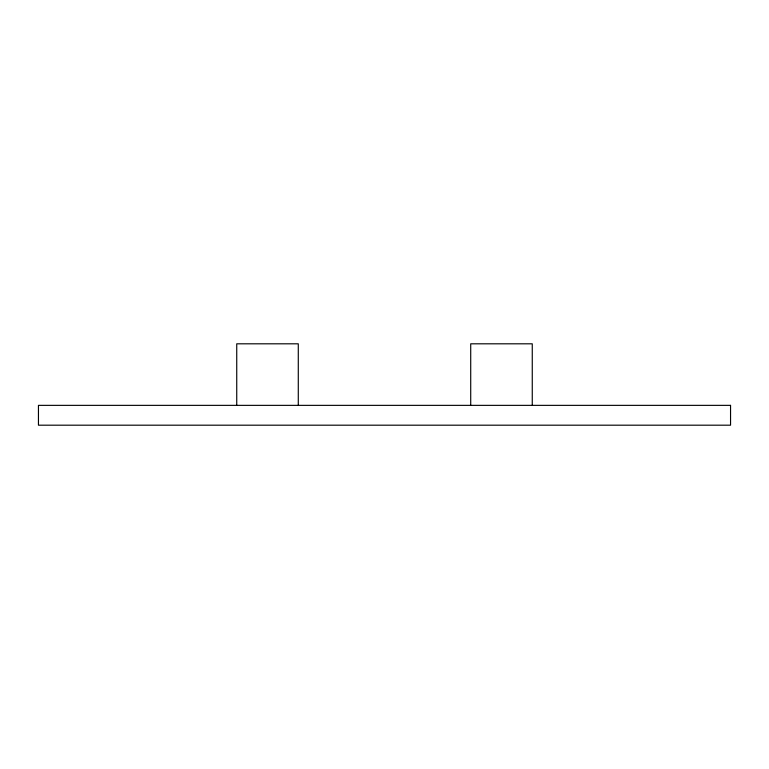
<?xml version="1.0" encoding="UTF-8"?>
<svg xmlns="http://www.w3.org/2000/svg" width="769" height="769" viewBox="0 0 769 769"><rect width="100%" height="100%" fill="white"/><g stroke="black" fill="none" stroke-linecap="round" stroke-linejoin="round"><path stroke-width="1.15" d="M532.263 405.359L532.263 343.81L470.715 343.81L470.715 405.359M298.285 405.359L298.285 343.81L236.737 343.81L236.737 405.359M730.55 405.359L38.45 405.359L38.45 425.19L730.55 425.19L730.55 405.359"/></g></svg>
